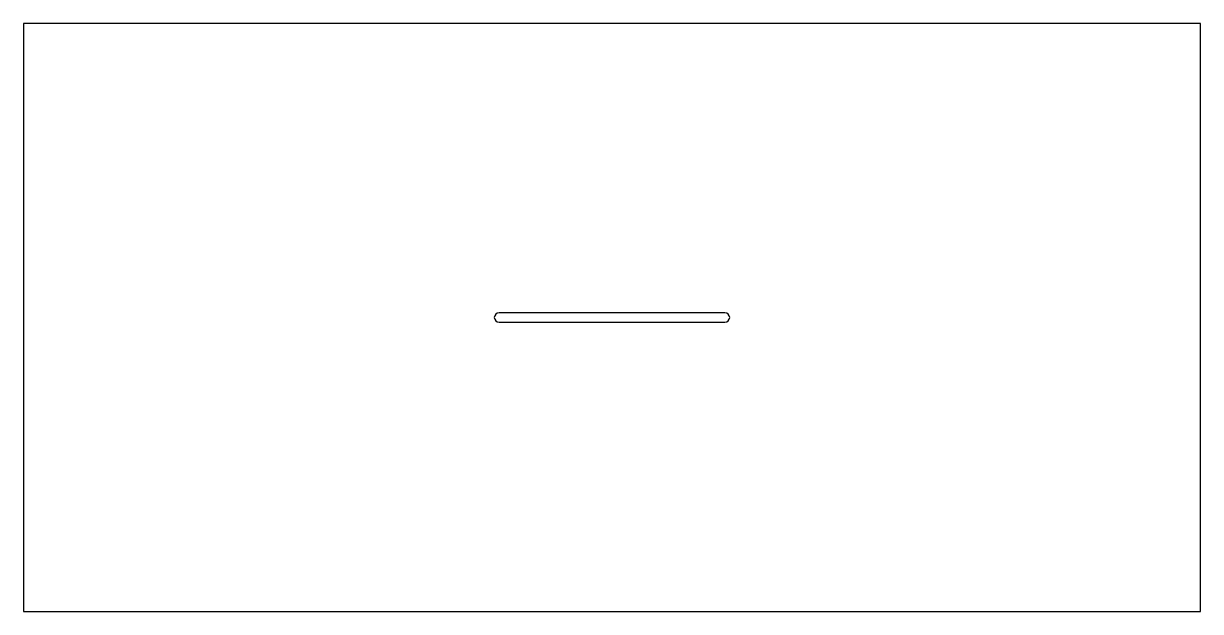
# Model space of a CAD drawing. Header units: millimetres. Extents: x 0 to 100, y 0 to 50.
import ezdxf

# ---------------------------------------------------------------- set-up
doc = ezdxf.new("R2010")
doc.units = ezdxf.units.MM

msp = doc.modelspace()

# ---------------------------------------------------------------- linework, layer by layer
for p, q in [((59.6, 25.4), (40.4, 25.4)), ((40.4, 24.6), (59.6, 24.6))]:
    msp.add_line(p, q)
msp.add_lwpolyline([(0, 0), (100, 0), (100, 50), (0, 50)], close=True)
for centre, start, end in [((40.4, 25), 90, 270), ((59.6, 25), -90, 90)]:
    msp.add_arc(centre, 0.4, start, end)

doc.saveas('drawing.dxf')
